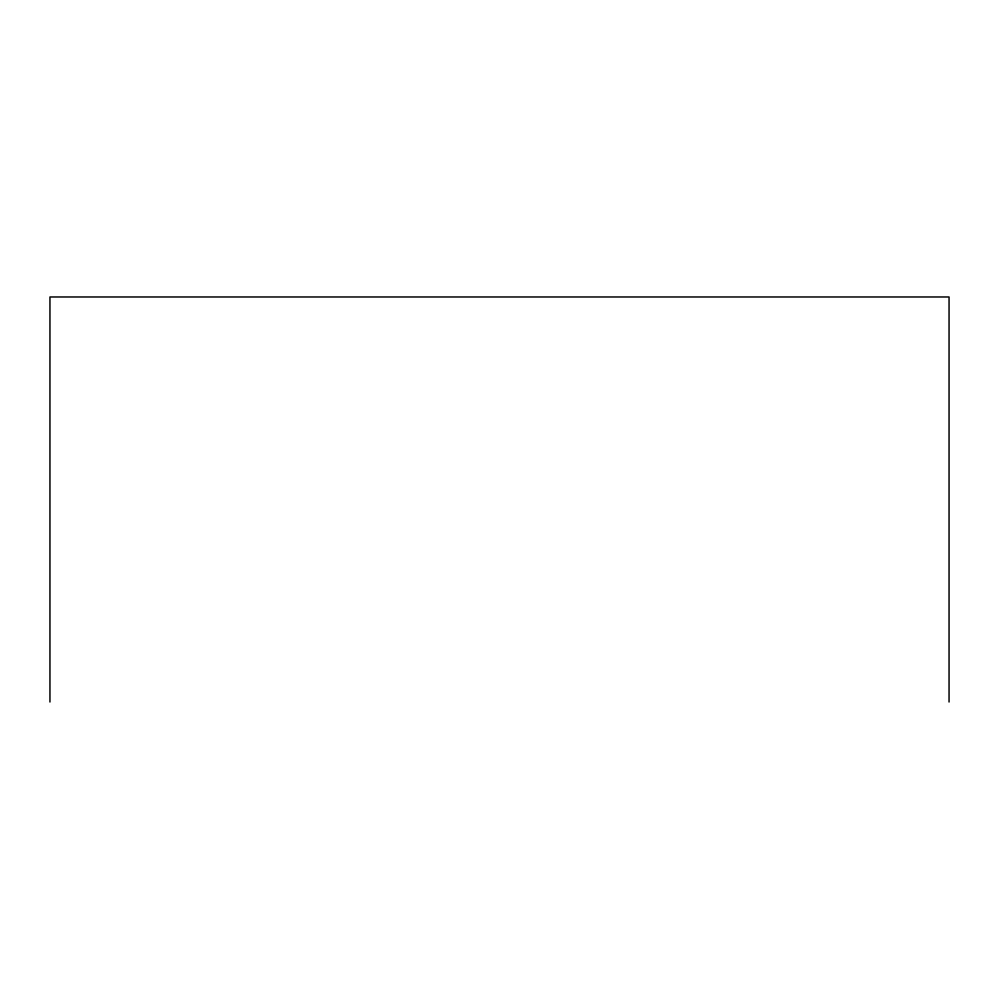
<?xml version="1.0" encoding="UTF-8"?>
<svg xmlns="http://www.w3.org/2000/svg" width="999" height="999" viewBox="0 0 999 999"><rect width="100%" height="100%" fill="white"/><g stroke="black" fill="none" stroke-linecap="round" stroke-linejoin="round"><path stroke-width="1.5" d="M949.05 702.022L949.05 296.978L49.95 296.978L49.95 702.022"/></g></svg>
